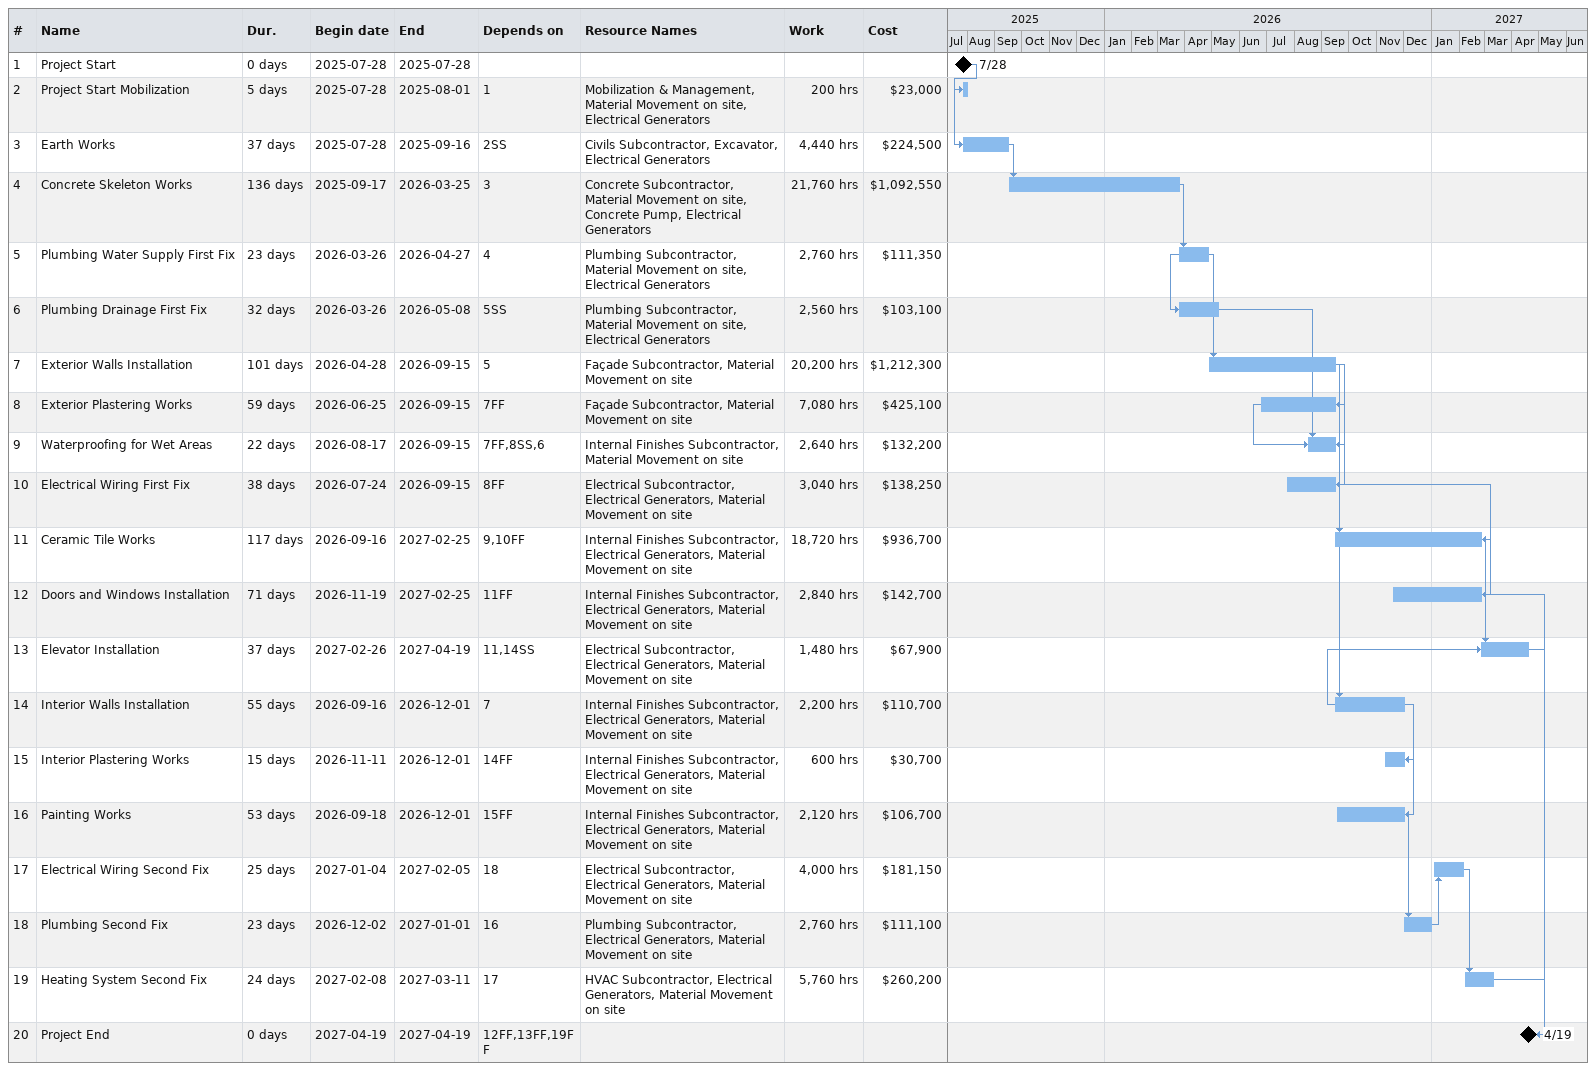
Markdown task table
| ID | Task | Duration | Start | Finish | Predecessors | Resources | Work (h) | Cost ($) |
|---|---|---|---|---|---|---|---|---|
| 1 | Project Start | 0d | 2025-07-28 | 2025-07-28 |  |  |  |  |
| 2 | Project Start Mobilization | 5d | 2025-07-28 | 2025-08-01 | 1 | Mobilization & Management, Material Movement on site, Electrical Generators | 200 | 23000 |
| 3 | Earth Works | 37d | 2025-07-28 | 2025-09-16 | 2SS | Civils Subcontractor, Excavator, Electrical Generators | 4440 | 224500 |
| 4 | Concrete Skeleton Works | 136d | 2025-09-17 | 2026-03-25 | 3 | Concrete Subcontractor, Material Movement on site, Concrete Pump, Electrical Generators | 21760 | 1092550 |
| 5 | Plumbing Water Supply First Fix | 23d | 2026-03-26 | 2026-04-27 | 4 | Plumbing Subcontractor, Material Movement on site, Electrical Generators | 2760 | 111350 |
| 6 | Plumbing Drainage First Fix | 32d | 2026-03-26 | 2026-05-08 | 5SS | Plumbing Subcontractor, Material Movement on site, Electrical Generators | 2560 | 103100 |
| 7 | Exterior Walls Installation | 101d | 2026-04-28 | 2026-09-15 | 5 | Façade Subcontractor, Material Movement on site | 20200 | 1212300 |
| 8 | Exterior Plastering Works | 59d | 2026-06-25 | 2026-09-15 | 7FF | Façade Subcontractor, Material Movement on site | 7080 | 425100 |
| 9 | Waterproofing for Wet Areas | 22d | 2026-08-17 | 2026-09-15 | 7FF, 8SS, 6 | Internal Finishes Subcontractor, Material Movement on site | 2640 | 132200 |
| 10 | Electrical Wiring First Fix | 38d | 2026-07-24 | 2026-09-15 | 8FF | Electrical Subcontractor, Electrical Generators, Material Movement on site | 3040 | 138250 |
| 11 | Ceramic Tile Works | 117d | 2026-09-16 | 2027-02-25 | 9, 10FF | Internal Finishes Subcontractor, Electrical Generators, Material Movement on site | 18720 | 936700 |
| 12 | Doors and Windows Installation | 71d | 2026-11-19 | 2027-02-25 | 11FF | Internal Finishes Subcontractor, Electrical Generators, Material Movement on site | 2840 | 142700 |
| 13 | Elevator Installation | 37d | 2027-02-26 | 2027-04-19 | 11, 14SS | Electrical Subcontractor, Electrical Generators, Material Movement on site | 1480 | 67900 |
| 14 | Interior Walls Installation | 55d | 2026-09-16 | 2026-12-01 | 7 | Internal Finishes Subcontractor, Electrical Generators, Material Movement on site | 2200 | 110700 |
| 15 | Interior Plastering Works | 15d | 2026-11-11 | 2026-12-01 | 14FF | Internal Finishes Subcontractor, Electrical Generators, Material Movement on site | 600 | 30700 |
| 16 | Painting Works | 53d | 2026-09-18 | 2026-12-01 | 15FF | Internal Finishes Subcontractor, Electrical Generators, Material Movement on site | 2120 | 106700 |
| 17 | Electrical Wiring Second Fix | 25d | 2027-01-04 | 2027-02-05 | 18 | Electrical Subcontractor, Electrical Generators, Material Movement on site | 4000 | 181150 |
| 18 | Plumbing Second Fix | 23d | 2026-12-02 | 2027-01-01 | 16 | Plumbing Subcontractor, Electrical Generators, Material Movement on site | 2760 | 111100 |
| 19 | Heating System Second Fix | 24d | 2027-02-08 | 2027-03-11 | 17 | HVAC Subcontractor, Electrical Generators, Material Movement on site | 5760 | 260200 |
| 20 | Project End | 0d | 2027-04-19 | 2027-04-19 | 12FF, 13FF, 19FF |  |  |  |
